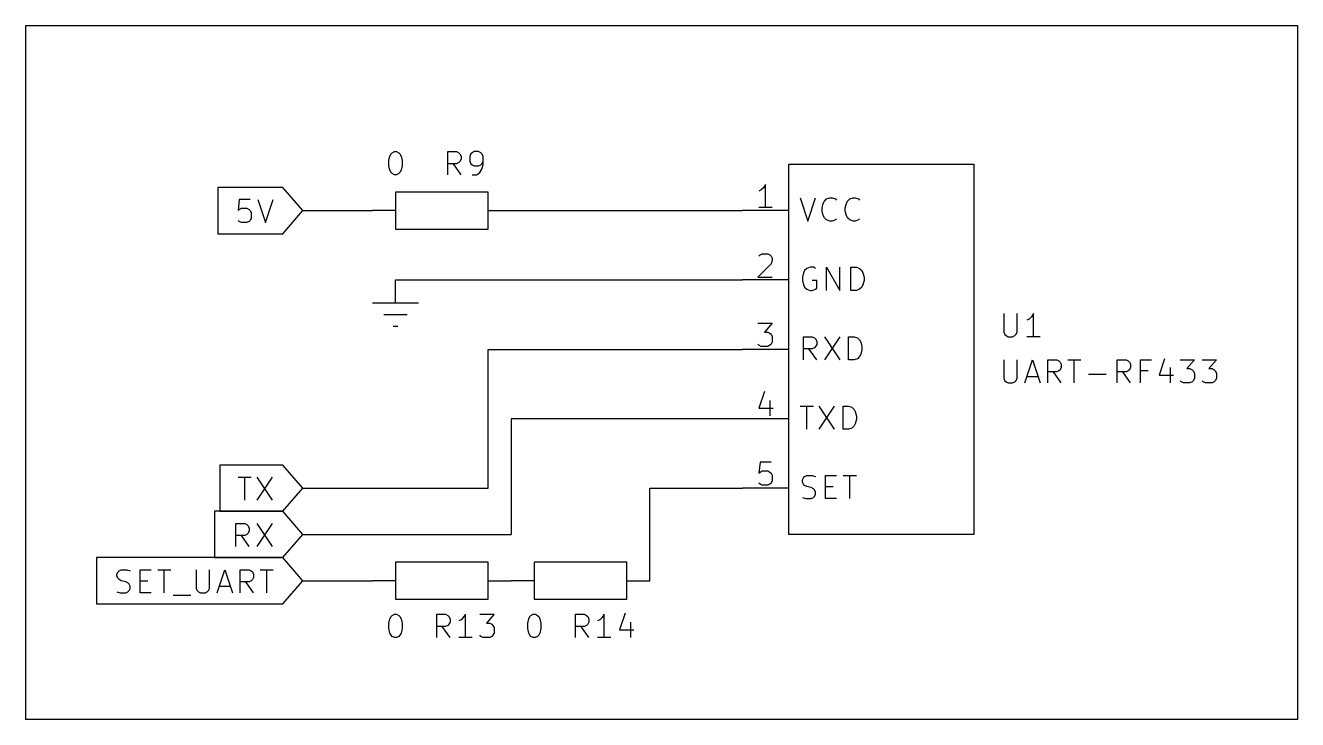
# Model space of a CAD drawing. Extents: x -4.8 to 16.7, y -9.4 to 5.7.
# Drawn here: x -4.72 to 1.46, y 2.32 to 5.7 of the extents above; entities that cross this region are included whole.
import ezdxf

# ---------------------------------------------------------------- set-up
doc = ezdxf.new("R2010")
doc.units = 0
doc.header["$MEASUREMENT"] = 0
for name, color, linetype in [('BLUE3', 171, 'CONTINUOUS'), ('CYAN2', 4, 'CONTINUOUS'), ('RED2', 1, 'CONTINUOUS'), ('RED3', 11, 'CONTINUOUS')]:
    doc.layers.add(name, color=color, linetype=linetype)
doc.layers.add('GREEN3', color=91, linetype='CONTINUOUS', lineweight=30)

msp = doc.modelspace()

# ---------------------------------------------------------------- linework, layer by layer
at = {"layer": 'BLUE3'}
for p, q in [((-4.7227, 5.6953), (-4.7227, 2.3203)), ((-4.7227, 5.6953), (1.4648, 5.6953)), ((1.4648, 5.6953), (1.4648, 2.3203)), ((1.4648, 2.3203), (-4.7227, 2.3203))]:
    msp.add_line(p, q, dxfattribs=at)
at = {"layer": 'CYAN2', "linetype": 'Continuous'}
for p, q in [((-2.9441, 5.0712), (-2.9387, 5.0766)), ((-2.9387, 5.0766), (-2.928, 5.082)), ((-2.928, 5.082), (-2.9173, 5.082)), ((-2.9173, 5.082), (-2.9066, 5.0766)), ((-2.9066, 5.0766), (-2.9012, 5.0712)), ((-2.6682, 4.9695), (-2.6682, 5.082)), ((-2.6682, 5.082), (-2.6253, 5.082)), ((-2.6253, 5.082), (-2.6146, 5.0766)), ((-2.6146, 5.0766), (-2.6093, 5.0712)), ((-2.5503, 5.0766), (-2.5557, 5.0712)), ((-2.5396, 5.082), (-2.5503, 5.0766)), ((-2.5182, 5.082), (-2.5396, 5.082)), ((-2.5075, 5.0766), (-2.5182, 5.082)), ((-2.5021, 5.0712), (-2.5075, 5.0766)), ((-2.9548, 5.0391), (-2.9495, 5.0605)), ((-2.9548, 5.0123), (-2.9548, 5.0391)), ((-2.9495, 4.9909), (-2.9548, 5.0123)), ((-2.9495, 5.0605), (-2.9441, 5.0712)), ((-2.9012, 5.0712), (-2.8959, 5.0605)), ((-2.8959, 5.0605), (-2.8905, 5.0391)), ((-2.8905, 5.0123), (-2.8959, 4.9909)), ((-2.8905, 5.0391), (-2.8905, 5.0123)), ((-2.6253, 5.023), (-2.6682, 5.023)), ((-2.6039, 4.9695), (-2.6414, 5.023)), ((-2.6146, 5.0284), (-2.6253, 5.023)), ((-2.6093, 5.0337), (-2.6146, 5.0284)), ((-2.6093, 5.0712), (-2.6039, 5.0605)), ((-2.6039, 5.0445), (-2.6093, 5.0337)), ((-2.6039, 5.0605), (-2.6039, 5.0445)), ((-2.5557, 5.0712), (-2.5611, 5.0605)), ((-2.5611, 5.0605), (-2.5611, 5.0337)), ((-2.5611, 5.0337), (-2.5557, 5.023)), ((-2.5557, 5.023), (-2.5503, 5.0177)), ((-2.5503, 5.0177), (-2.5396, 5.0123)), ((-2.5396, 5.0123), (-2.5182, 5.0123)), ((-2.5182, 5.0123), (-2.5075, 5.0177)), ((-2.5075, 5.0177), (-2.5021, 5.023)), ((-2.4968, 5.0605), (-2.5021, 5.0712)), ((-2.5021, 5.023), (-2.4968, 5.0337)), ((-2.5021, 4.9962), (-2.4968, 5.0177)), ((-2.4968, 5.0177), (-2.4968, 5.0605)), ((-2.9441, 4.9802), (-2.9495, 4.9909)), ((-2.9387, 4.9748), (-2.9441, 4.9802)), ((-2.928, 4.9695), (-2.9387, 4.9748)), ((-2.9173, 4.9695), (-2.928, 4.9695)), ((-2.9066, 4.9748), (-2.9173, 4.9695)), ((-2.9012, 4.9802), (-2.9066, 4.9748)), ((-2.8959, 4.9909), (-2.9012, 4.9802)), ((-2.5503, 4.9695), (-2.5289, 4.9695)), ((-2.5289, 4.9695), (-2.5182, 4.9748)), ((-2.5182, 4.9748), (-2.5128, 4.9802)), ((-2.5128, 4.9802), (-2.5021, 4.9962)), ((-0.9544, 4.857), (-0.9169, 4.7445)), ((-0.9169, 4.7445), (-0.8795, 4.857)), ((-0.8473, 4.8087), (-0.8419, 4.8302)), ((-0.8419, 4.8302), (-0.8366, 4.8409)), ((-0.8366, 4.8409), (-0.8259, 4.8516)), ((-0.8259, 4.8516), (-0.8098, 4.857)), ((-0.8098, 4.857), (-0.7991, 4.857)), ((-0.7991, 4.857), (-0.783, 4.8516)), ((-0.783, 4.8516), (-0.7777, 4.8462)), ((-0.7348, 4.8087), (-0.7294, 4.8302)), ((-0.7294, 4.8302), (-0.7241, 4.8409)), ((-0.7241, 4.8409), (-0.7134, 4.8516)), ((-0.7134, 4.8516), (-0.6973, 4.857)), ((-0.6973, 4.857), (-0.6866, 4.857)), ((-0.6866, 4.857), (-0.6705, 4.8516)), ((-0.6705, 4.8516), (-0.6652, 4.8462)), ((-0.8473, 4.7927), (-0.8473, 4.8087)), ((-0.8419, 4.7712), (-0.8473, 4.7927)), ((-0.8366, 4.7605), (-0.8419, 4.7712)), ((-0.7348, 4.7927), (-0.7348, 4.8087)), ((-0.7294, 4.7712), (-0.7348, 4.7927)), ((-0.7241, 4.7605), (-0.7294, 4.7712)), ((-0.8259, 4.7498), (-0.8366, 4.7605)), ((-0.8098, 4.7445), (-0.8259, 4.7498)), ((-0.7991, 4.7445), (-0.8098, 4.7445)), ((-0.783, 4.7498), (-0.7991, 4.7445)), ((-0.7777, 4.7552), (-0.783, 4.7498)), ((-0.7134, 4.7498), (-0.7241, 4.7605)), ((-0.6973, 4.7445), (-0.7134, 4.7498)), ((-0.6866, 4.7445), (-0.6973, 4.7445)), ((-0.6705, 4.7498), (-0.6866, 4.7445)), ((-0.6652, 4.7552), (-0.6705, 4.7498)), ((-0.9062, 4.5195), (-0.9223, 4.5141)), ((-0.8902, 4.5195), (-0.9062, 4.5195)), ((-0.8795, 4.5141), (-0.8902, 4.5195)), ((-0.8259, 4.407), (-0.8259, 4.5195)), ((-0.8259, 4.5195), (-0.7616, 4.407)), ((-0.7616, 4.407), (-0.7616, 4.5195)), ((-0.708, 4.407), (-0.708, 4.5195)), ((-0.708, 4.5195), (-0.6812, 4.5195)), ((-0.6812, 4.5195), (-0.6652, 4.5141)), ((-0.9384, 4.4927), (-0.9437, 4.4712)), ((-0.9437, 4.4712), (-0.9437, 4.4552)), ((-0.9437, 4.4552), (-0.9384, 4.4337)), ((-0.933, 4.5034), (-0.9384, 4.4927)), ((-0.9223, 4.5141), (-0.933, 4.5034)), ((-0.8741, 4.4552), (-0.8955, 4.4552)), ((-0.8741, 4.4177), (-0.8741, 4.4552)), ((-0.6652, 4.5141), (-0.6545, 4.5034)), ((-0.6545, 4.5034), (-0.6491, 4.4927)), ((-0.6491, 4.4927), (-0.6437, 4.4712)), ((-0.6437, 4.4552), (-0.6491, 4.4337)), ((-0.6437, 4.4712), (-0.6437, 4.4552)), ((-0.9384, 4.4337), (-0.933, 4.423)), ((-0.933, 4.423), (-0.9223, 4.4123)), ((-0.9223, 4.4123), (-0.9062, 4.407)), ((-0.9062, 4.407), (-0.8955, 4.407)), ((-0.8955, 4.407), (-0.8795, 4.4123)), ((-0.8795, 4.4123), (-0.8741, 4.4177)), ((-0.6812, 4.407), (-0.708, 4.407)), ((-0.6652, 4.4123), (-0.6812, 4.407)), ((-0.6545, 4.423), (-0.6652, 4.4123)), ((-0.6491, 4.4337), (-0.6545, 4.423)), ((0.0362, 4.2945), (0.0362, 4.2034)), ((0.1004, 4.2034), (0.1004, 4.2945)), ((0.1701, 4.2784), (0.1594, 4.2677)), ((0.1808, 4.2945), (0.1701, 4.2784)), ((0.1808, 4.182), (0.1808, 4.2945)), ((0.1594, 4.2677), (0.1487, 4.2623)), ((-0.9384, 4.0695), (-0.9384, 4.182)), ((-0.9384, 4.182), (-0.8955, 4.182)), ((-0.8955, 4.182), (-0.8848, 4.1766)), ((-0.8848, 4.1766), (-0.8795, 4.1712)), ((-0.8795, 4.1712), (-0.8741, 4.1605)), ((-0.8741, 4.1605), (-0.8741, 4.1445)), ((-0.8366, 4.182), (-0.7616, 4.0695)), ((-0.7616, 4.182), (-0.8366, 4.0695)), ((-0.7187, 4.0695), (-0.7187, 4.182)), ((-0.7187, 4.182), (-0.6919, 4.182)), ((-0.6919, 4.182), (-0.6759, 4.1766)), ((-0.6759, 4.1766), (-0.6652, 4.1659)), ((-0.6652, 4.1659), (-0.6598, 4.1552)), ((-0.6598, 4.1552), (-0.6545, 4.1337)), ((0.0362, 4.2034), (0.0415, 4.1927)), ((0.0415, 4.1927), (0.0469, 4.1873)), ((0.0469, 4.1873), (0.0576, 4.182)), ((0.0576, 4.182), (0.079, 4.182)), ((0.079, 4.182), (0.0897, 4.1873)), ((0.0897, 4.1873), (0.0951, 4.1927)), ((0.0951, 4.1927), (0.1004, 4.2034)), ((0.2129, 4.182), (0.1487, 4.182)), ((-0.8955, 4.123), (-0.9384, 4.123)), ((-0.8741, 4.0695), (-0.9116, 4.123)), ((-0.8848, 4.1284), (-0.8955, 4.123)), ((-0.8795, 4.1337), (-0.8848, 4.1284)), ((-0.8741, 4.1445), (-0.8795, 4.1337)), ((-0.6652, 4.0855), (-0.6759, 4.0748)), ((-0.6598, 4.0962), (-0.6652, 4.0855)), ((-0.6545, 4.1177), (-0.6598, 4.0962)), ((-0.6545, 4.1337), (-0.6545, 4.1177)), ((-0.6919, 4.0695), (-0.7187, 4.0695)), ((-0.6759, 4.0748), (-0.6919, 4.0695)), ((0.0362, 4.0695), (0.0362, 3.9784)), ((0.1004, 3.9784), (0.1004, 4.0695)), ((0.138, 3.957), (0.1754, 4.0695)), ((0.1754, 4.0695), (0.2129, 3.957)), ((0.2505, 3.957), (0.2505, 4.0695)), ((0.2505, 4.0695), (0.2933, 4.0695)), ((0.2933, 4.0695), (0.304, 4.0641)), ((0.304, 4.0641), (0.3094, 4.0588)), ((0.3094, 4.0588), (0.3147, 4.0481)), ((0.3147, 4.032), (0.3094, 4.0213)), ((0.3147, 4.0481), (0.3147, 4.032)), ((0.3469, 4.0695), (0.4112, 4.0695)), ((0.379, 3.957), (0.379, 4.0695)), ((0.588, 3.957), (0.588, 4.0695)), ((0.588, 4.0695), (0.6308, 4.0695)), ((0.6308, 4.0695), (0.6415, 4.0641)), ((0.6415, 4.0641), (0.6469, 4.0588)), ((0.6469, 4.0588), (0.6522, 4.0481)), ((0.6522, 4.032), (0.6469, 4.0213)), ((0.6522, 4.0481), (0.6522, 4.032)), ((0.7005, 3.957), (0.7005, 4.0695)), ((0.7005, 4.0695), (0.754, 4.0695)), ((0.8183, 4.0748), (0.7915, 3.9945)), ((0.8451, 4.032), (0.8451, 3.957)), ((0.8933, 4.0695), (0.9629, 4.0695)), ((0.9629, 4.0695), (0.9255, 4.0266)), ((0.9255, 4.0266), (0.9415, 4.0266)), ((0.9415, 4.0266), (0.9522, 4.0213)), ((1.0004, 4.0695), (1.0701, 4.0695)), ((1.0701, 4.0695), (1.0326, 4.0266)), ((1.0326, 4.0266), (1.0487, 4.0266)), ((1.0487, 4.0266), (1.0594, 4.0213)), ((0.0362, 3.9784), (0.0415, 3.9677)), ((0.0415, 3.9677), (0.0469, 3.9623)), ((0.0469, 3.9623), (0.0576, 3.957)), ((0.079, 3.957), (0.0897, 3.9623)), ((0.0897, 3.9623), (0.0951, 3.9677)), ((0.0951, 3.9677), (0.1004, 3.9784)), ((0.1487, 3.9891), (0.2022, 3.9891)), ((0.2933, 4.0105), (0.2505, 4.0105)), ((0.3147, 3.957), (0.2772, 4.0105)), ((0.304, 4.0159), (0.2933, 4.0105)), ((0.3094, 4.0213), (0.304, 4.0159)), ((0.4487, 3.9998), (0.5344, 3.9998)), ((0.6308, 4.0105), (0.588, 4.0105)), ((0.6522, 3.957), (0.6147, 4.0105)), ((0.6415, 4.0159), (0.6308, 4.0105)), ((0.6469, 4.0213), (0.6415, 4.0159)), ((0.7379, 4.0159), (0.7005, 4.0159)), ((0.7915, 3.9945), (0.8612, 3.9945)), ((0.8987, 3.9623), (0.8933, 3.9677)), ((0.9094, 3.957), (0.8987, 3.9623)), ((0.9522, 3.9623), (0.9415, 3.957)), ((0.9522, 4.0213), (0.9576, 4.0159)), ((0.9576, 3.9677), (0.9522, 3.9623)), ((0.9576, 4.0159), (0.9629, 4.0052)), ((0.9629, 3.9784), (0.9576, 3.9677)), ((0.9629, 4.0052), (0.9629, 3.9784)), ((1.0058, 3.9623), (1.0004, 3.9677)), ((1.0165, 3.957), (1.0058, 3.9623)), ((1.0594, 3.9623), (1.0487, 3.957)), ((1.0594, 4.0213), (1.0647, 4.0159)), ((1.0647, 3.9677), (1.0594, 3.9623)), ((1.0647, 4.0159), (1.0701, 4.0052)), ((1.0701, 3.9784), (1.0647, 3.9677)), ((1.0701, 4.0052), (1.0701, 3.9784)), ((0.0576, 3.957), (0.079, 3.957)), ((0.9415, 3.957), (0.9094, 3.957)), ((1.0487, 3.957), (1.0165, 3.957)), ((-0.9544, 3.8445), (-0.8902, 3.8445)), ((-0.9223, 3.732), (-0.9223, 3.8445)), ((-0.8634, 3.8445), (-0.7884, 3.732)), ((-0.7884, 3.8445), (-0.8634, 3.732)), ((-0.7455, 3.732), (-0.7455, 3.8445)), ((-0.7455, 3.8445), (-0.7187, 3.8445)), ((-0.7187, 3.8445), (-0.7026, 3.8391)), ((-0.7026, 3.8391), (-0.6919, 3.8284)), ((-0.6919, 3.8284), (-0.6866, 3.8177)), ((-0.6866, 3.8177), (-0.6812, 3.7962)), ((-0.6812, 3.7802), (-0.6866, 3.7587)), ((-0.6812, 3.7962), (-0.6812, 3.7802)), ((-0.7187, 3.732), (-0.7455, 3.732)), ((-0.7026, 3.7373), (-0.7187, 3.732)), ((-0.6919, 3.748), (-0.7026, 3.7373)), ((-0.6866, 3.7587), (-0.6919, 3.748)), ((-0.9437, 3.4855), (-0.9384, 3.4962)), ((-0.9437, 3.4748), (-0.9437, 3.4855)), ((-0.9384, 3.4641), (-0.9437, 3.4748)), ((-0.9384, 3.4962), (-0.933, 3.5016)), ((-0.933, 3.5016), (-0.9223, 3.507)), ((-0.9223, 3.507), (-0.8955, 3.507)), ((-0.8955, 3.507), (-0.8795, 3.5016)), ((-0.8312, 3.3945), (-0.8312, 3.507)), ((-0.8312, 3.507), (-0.7777, 3.507)), ((-0.7455, 3.507), (-0.6812, 3.507)), ((-0.7134, 3.3945), (-0.7134, 3.507)), ((-0.933, 3.4587), (-0.9384, 3.4641)), ((-0.9223, 3.4534), (-0.933, 3.4587)), ((-0.9009, 3.448), (-0.9223, 3.4534)), ((-0.8902, 3.4427), (-0.9009, 3.448)), ((-0.8848, 3.4373), (-0.8902, 3.4427)), ((-0.8902, 3.3998), (-0.8848, 3.4052)), ((-0.8795, 3.4266), (-0.8848, 3.4373)), ((-0.8848, 3.4052), (-0.8795, 3.4159)), ((-0.8795, 3.4159), (-0.8795, 3.4266)), ((-0.8312, 3.4534), (-0.7937, 3.4534)), ((-0.9437, 3.3998), (-0.9276, 3.3945)), ((-0.9276, 3.3945), (-0.9009, 3.3945)), ((-0.9009, 3.3945), (-0.8902, 3.3998)), ((-0.7777, 3.3945), (-0.8312, 3.3945)), ((-2.9548, 2.7891), (-2.9495, 2.8105)), ((-2.9548, 2.7891), (-2.9495, 2.8105)), ((-2.9548, 2.7623), (-2.9548, 2.7891)), ((-2.9548, 2.7623), (-2.9548, 2.7891)), ((-2.9495, 2.8105), (-2.9441, 2.8212)), ((-2.9495, 2.8105), (-2.9441, 2.8212)), ((-2.9441, 2.8212), (-2.9387, 2.8266)), ((-2.9441, 2.8212), (-2.9387, 2.8266)), ((-2.9387, 2.8266), (-2.928, 2.832)), ((-2.9387, 2.8266), (-2.928, 2.832)), ((-2.928, 2.832), (-2.9173, 2.832)), ((-2.928, 2.832), (-2.9173, 2.832)), ((-2.9173, 2.832), (-2.9066, 2.8266)), ((-2.9173, 2.832), (-2.9066, 2.8266)), ((-2.9066, 2.8266), (-2.9012, 2.8212)), ((-2.9066, 2.8266), (-2.9012, 2.8212)), ((-2.9012, 2.8212), (-2.8959, 2.8105)), ((-2.9012, 2.8212), (-2.8959, 2.8105)), ((-2.8959, 2.8105), (-2.8905, 2.7891)), ((-2.8959, 2.8105), (-2.8905, 2.7891)), ((-2.8905, 2.7891), (-2.8905, 2.7623)), ((-2.8905, 2.7891), (-2.8905, 2.7623)), ((-2.7218, 2.7195), (-2.7218, 2.832)), ((-2.7218, 2.832), (-2.6789, 2.832)), ((-2.7218, 2.7195), (-2.7218, 2.832)), ((-2.7218, 2.832), (-2.6789, 2.832)), ((-2.6789, 2.832), (-2.6682, 2.8266)), ((-2.6789, 2.832), (-2.6682, 2.8266)), ((-2.6682, 2.8266), (-2.6628, 2.8212)), ((-2.6682, 2.8266), (-2.6628, 2.8212)), ((-2.6628, 2.8212), (-2.6575, 2.8105)), ((-2.6628, 2.8212), (-2.6575, 2.8105)), ((-2.6575, 2.7945), (-2.6628, 2.7837)), ((-2.6575, 2.7945), (-2.6628, 2.7837)), ((-2.6575, 2.8105), (-2.6575, 2.7945)), ((-2.6575, 2.8105), (-2.6575, 2.7945)), ((-2.6039, 2.8052), (-2.6146, 2.7998)), ((-2.6039, 2.8052), (-2.6146, 2.7998)), ((-2.5932, 2.8159), (-2.6039, 2.8052)), ((-2.5932, 2.8159), (-2.6039, 2.8052)), ((-2.5825, 2.832), (-2.5932, 2.8159)), ((-2.5825, 2.832), (-2.5932, 2.8159)), ((-2.5825, 2.7195), (-2.5825, 2.832)), ((-2.5825, 2.7195), (-2.5825, 2.832)), ((-2.5128, 2.832), (-2.4432, 2.832)), ((-2.5128, 2.832), (-2.4432, 2.832)), ((-2.4432, 2.832), (-2.4807, 2.7891)), ((-2.4432, 2.832), (-2.4807, 2.7891)), ((-2.4807, 2.7891), (-2.4646, 2.7891)), ((-2.4807, 2.7891), (-2.4646, 2.7891)), ((-2.4646, 2.7891), (-2.4539, 2.7837)), ((-2.4646, 2.7891), (-2.4539, 2.7837)), ((-2.2798, 2.7891), (-2.2745, 2.8105)), ((-2.2798, 2.7891), (-2.2745, 2.8105)), ((-2.2798, 2.7623), (-2.2798, 2.7891)), ((-2.2798, 2.7623), (-2.2798, 2.7891)), ((-2.2745, 2.8105), (-2.2691, 2.8212)), ((-2.2745, 2.8105), (-2.2691, 2.8212)), ((-2.2691, 2.8212), (-2.2637, 2.8266)), ((-2.2691, 2.8212), (-2.2637, 2.8266)), ((-2.2637, 2.8266), (-2.253, 2.832)), ((-2.2637, 2.8266), (-2.253, 2.832)), ((-2.253, 2.832), (-2.2423, 2.832)), ((-2.253, 2.832), (-2.2423, 2.832)), ((-2.2423, 2.832), (-2.2316, 2.8266)), ((-2.2423, 2.832), (-2.2316, 2.8266)), ((-2.2316, 2.8266), (-2.2262, 2.8212)), ((-2.2316, 2.8266), (-2.2262, 2.8212)), ((-2.2262, 2.8212), (-2.2209, 2.8105)), ((-2.2262, 2.8212), (-2.2209, 2.8105)), ((-2.2209, 2.8105), (-2.2155, 2.7891)), ((-2.2209, 2.8105), (-2.2155, 2.7891)), ((-2.2155, 2.7891), (-2.2155, 2.7623)), ((-2.2155, 2.7891), (-2.2155, 2.7623)), ((-2.0468, 2.7195), (-2.0468, 2.832)), ((-2.0468, 2.832), (-2.0039, 2.832)), ((-2.0468, 2.7195), (-2.0468, 2.832)), ((-2.0468, 2.832), (-2.0039, 2.832)), ((-2.0039, 2.832), (-1.9932, 2.8266)), ((-2.0039, 2.832), (-1.9932, 2.8266)), ((-1.9932, 2.8266), (-1.9878, 2.8212)), ((-1.9932, 2.8266), (-1.9878, 2.8212)), ((-1.9878, 2.8212), (-1.9825, 2.8105)), ((-1.9878, 2.8212), (-1.9825, 2.8105)), ((-1.9825, 2.7945), (-1.9878, 2.7837)), ((-1.9825, 2.7945), (-1.9878, 2.7837)), ((-1.9825, 2.8105), (-1.9825, 2.7945)), ((-1.9825, 2.8105), (-1.9825, 2.7945)), ((-1.9289, 2.8052), (-1.9396, 2.7998)), ((-1.9289, 2.8052), (-1.9396, 2.7998)), ((-1.9182, 2.8159), (-1.9289, 2.8052)), ((-1.9182, 2.8159), (-1.9289, 2.8052)), ((-1.9075, 2.832), (-1.9182, 2.8159)), ((-1.9075, 2.832), (-1.9182, 2.8159)), ((-1.9075, 2.7195), (-1.9075, 2.832)), ((-1.9075, 2.7195), (-1.9075, 2.832)), ((-1.8057, 2.8373), (-1.8325, 2.757)), ((-1.8057, 2.8373), (-1.8325, 2.757)), ((-1.7789, 2.7945), (-1.7789, 2.7195)), ((-1.7789, 2.7945), (-1.7789, 2.7195)), ((-2.9495, 2.7409), (-2.9548, 2.7623)), ((-2.9495, 2.7409), (-2.9548, 2.7623)), ((-2.9441, 2.7302), (-2.9495, 2.7409)), ((-2.9441, 2.7302), (-2.9495, 2.7409)), ((-2.9387, 2.7248), (-2.9441, 2.7302)), ((-2.9387, 2.7248), (-2.9441, 2.7302)), ((-2.928, 2.7195), (-2.9387, 2.7248)), ((-2.928, 2.7195), (-2.9387, 2.7248)), ((-2.9066, 2.7248), (-2.9173, 2.7195)), ((-2.9066, 2.7248), (-2.9173, 2.7195)), ((-2.9012, 2.7302), (-2.9066, 2.7248)), ((-2.9012, 2.7302), (-2.9066, 2.7248)), ((-2.8959, 2.7409), (-2.9012, 2.7302)), ((-2.8959, 2.7409), (-2.9012, 2.7302)), ((-2.8905, 2.7623), (-2.8959, 2.7409)), ((-2.8905, 2.7623), (-2.8959, 2.7409)), ((-2.6789, 2.773), (-2.7218, 2.773)), ((-2.6789, 2.773), (-2.7218, 2.773)), ((-2.6575, 2.7195), (-2.695, 2.773)), ((-2.6575, 2.7195), (-2.695, 2.773)), ((-2.6682, 2.7784), (-2.6789, 2.773)), ((-2.6682, 2.7784), (-2.6789, 2.773)), ((-2.6628, 2.7837), (-2.6682, 2.7784)), ((-2.6628, 2.7837), (-2.6682, 2.7784)), ((-2.5075, 2.7248), (-2.5128, 2.7302)), ((-2.5075, 2.7248), (-2.5128, 2.7302)), ((-2.4968, 2.7195), (-2.5075, 2.7248)), ((-2.4968, 2.7195), (-2.5075, 2.7248)), ((-2.4539, 2.7248), (-2.4646, 2.7195)), ((-2.4539, 2.7248), (-2.4646, 2.7195)), ((-2.4539, 2.7837), (-2.4486, 2.7784)), ((-2.4539, 2.7837), (-2.4486, 2.7784)), ((-2.4486, 2.7302), (-2.4539, 2.7248)), ((-2.4486, 2.7302), (-2.4539, 2.7248)), ((-2.4486, 2.7784), (-2.4432, 2.7677)), ((-2.4486, 2.7784), (-2.4432, 2.7677)), ((-2.4432, 2.7409), (-2.4486, 2.7302)), ((-2.4432, 2.7409), (-2.4486, 2.7302)), ((-2.4432, 2.7677), (-2.4432, 2.7409)), ((-2.4432, 2.7677), (-2.4432, 2.7409)), ((-2.2745, 2.7409), (-2.2798, 2.7623)), ((-2.2745, 2.7409), (-2.2798, 2.7623)), ((-2.2691, 2.7302), (-2.2745, 2.7409)), ((-2.2691, 2.7302), (-2.2745, 2.7409)), ((-2.2637, 2.7248), (-2.2691, 2.7302)), ((-2.2637, 2.7248), (-2.2691, 2.7302)), ((-2.253, 2.7195), (-2.2637, 2.7248)), ((-2.253, 2.7195), (-2.2637, 2.7248)), ((-2.2316, 2.7248), (-2.2423, 2.7195)), ((-2.2316, 2.7248), (-2.2423, 2.7195)), ((-2.2262, 2.7302), (-2.2316, 2.7248)), ((-2.2262, 2.7302), (-2.2316, 2.7248)), ((-2.2209, 2.7409), (-2.2262, 2.7302)), ((-2.2209, 2.7409), (-2.2262, 2.7302)), ((-2.2155, 2.7623), (-2.2209, 2.7409)), ((-2.2155, 2.7623), (-2.2209, 2.7409)), ((-2.0039, 2.773), (-2.0468, 2.773)), ((-2.0039, 2.773), (-2.0468, 2.773)), ((-1.9825, 2.7195), (-2.02, 2.773)), ((-1.9825, 2.7195), (-2.02, 2.773)), ((-1.9932, 2.7784), (-2.0039, 2.773)), ((-1.9932, 2.7784), (-2.0039, 2.773)), ((-1.9878, 2.7837), (-1.9932, 2.7784)), ((-1.9878, 2.7837), (-1.9932, 2.7784)), ((-1.8325, 2.757), (-1.7628, 2.757)), ((-1.8325, 2.757), (-1.7628, 2.757)), ((-2.9173, 2.7195), (-2.928, 2.7195)), ((-2.9173, 2.7195), (-2.928, 2.7195)), ((-2.5503, 2.7195), (-2.6146, 2.7195)), ((-2.5503, 2.7195), (-2.6146, 2.7195)), ((-2.4646, 2.7195), (-2.4968, 2.7195)), ((-2.4646, 2.7195), (-2.4968, 2.7195)), ((-2.2423, 2.7195), (-2.253, 2.7195)), ((-2.2423, 2.7195), (-2.253, 2.7195)), ((-1.8753, 2.7195), (-1.9396, 2.7195)), ((-1.8753, 2.7195), (-1.9396, 2.7195))]:
    msp.add_line(p, q, dxfattribs=at)
at = {"layer": 'GREEN3', "linetype": 'Continuous'}
for p, q in [((-3.3727, 4.7953), (-3.0352, 4.7953)), ((-2.3602, 4.7953), (-1.2352, 4.7953)), ((-2.9227, 4.4578), (-1.2352, 4.4578)), ((-2.4727, 4.1203), (-1.2352, 4.1203)), ((-2.4727, 3.4453), (-2.4727, 4.1203)), ((-1.2352, 3.7828), (-2.3602, 3.7828)), ((-2.3602, 3.7828), (-2.3602, 3.2203)), ((-3.3727, 3.4453), (-2.4727, 3.4453)), ((-1.6852, 3.4453), (-1.2352, 3.4453)), ((-1.6852, 2.9953), (-1.6852, 3.4453)), ((-3.3727, 3.2203), (-2.3602, 3.2203)), ((-3.3727, 2.9953), (-3.0352, 2.9953))]:
    msp.add_line(p, q, dxfattribs=at)
at = {"layer": 'RED2', "linetype": 'Continuous'}
for p, q in [((-1.0102, 3.2203), (-1.0102, 5.0203)), ((-1.0102, 5.0203), (-0.1102, 5.0203)), ((-0.1102, 5.0203), (-0.1102, 3.2203)), ((-3.4711, 4.9079), (-3.7872, 4.9079)), ((-3.7872, 4.9079), (-3.7872, 4.7953)), ((-3.3727, 4.7953), (-3.4711, 4.9079)), ((-3.683, 4.8489), (-3.6884, 4.7953)), ((-3.6295, 4.8489), (-3.683, 4.8489)), ((-3.592, 4.8489), (-3.5545, 4.7364)), ((-3.5545, 4.7364), (-3.517, 4.8489)), ((-2.4727, 4.8853), (-2.9227, 4.8853)), ((-2.9227, 4.8853), (-2.9227, 4.7053)), ((-2.4727, 4.7053), (-2.4727, 4.8853)), ((-3.7872, 4.7953), (-3.7872, 4.6828)), ((-3.6884, 4.7953), (-3.683, 4.8007)), ((-3.683, 4.8007), (-3.6723, 4.8061)), ((-3.6723, 4.8061), (-3.6455, 4.8061)), ((-3.6455, 4.8061), (-3.6348, 4.8007)), ((-3.6348, 4.8007), (-3.6295, 4.7953)), ((-3.6295, 4.7953), (-3.6241, 4.7846)), ((-3.6241, 4.7846), (-3.6241, 4.7578)), ((-3.4711, 4.6828), (-3.3727, 4.7953)), ((-2.9227, 4.7953), (-3.0352, 4.7953)), ((-2.4727, 4.7953), (-2.3602, 4.7953)), ((-1.0102, 4.7953), (-1.2352, 4.7953)), ((-3.683, 4.7418), (-3.6884, 4.7471)), ((-3.6723, 4.7364), (-3.683, 4.7418)), ((-3.6455, 4.7364), (-3.6723, 4.7364)), ((-3.6348, 4.7418), (-3.6455, 4.7364)), ((-3.6295, 4.7471), (-3.6348, 4.7418)), ((-3.6241, 4.7578), (-3.6295, 4.7471)), ((-2.9227, 4.7053), (-2.4727, 4.7053)), ((-3.7872, 4.6828), (-3.4711, 4.6828)), ((-2.9227, 4.3453), (-2.9227, 4.4578)), ((-1.0102, 4.4578), (-1.2352, 4.4578)), ((-2.8102, 4.3453), (-3.0352, 4.3453)), ((-2.9789, 4.2891), (-2.8664, 4.2891)), ((-2.9339, 4.2328), (-2.9114, 4.2328)), ((-1.0102, 4.1203), (-1.2352, 4.1203)), ((-1.0102, 3.7828), (-1.2352, 3.7828)), ((-3.4711, 3.5579), (-3.7765, 3.5579)), ((-3.7765, 3.5579), (-3.7765, 3.4453)), ((-3.3727, 3.4453), (-3.4711, 3.5579)), ((-3.6884, 3.4989), (-3.6241, 3.4989)), ((-3.6563, 3.3864), (-3.6563, 3.4989)), ((-3.5973, 3.4989), (-3.5223, 3.3864)), ((-3.5223, 3.4989), (-3.5973, 3.3864)), ((-3.7765, 3.4453), (-3.7765, 3.3328)), ((-3.4711, 3.3328), (-3.3727, 3.4453)), ((-1.0102, 3.4453), (-1.2352, 3.4453)), ((-3.4711, 3.3329), (-3.8033, 3.3329)), ((-3.8033, 3.3329), (-3.8033, 3.2203)), ((-3.7765, 3.3328), (-3.4711, 3.3328)), ((-3.3727, 3.2203), (-3.4711, 3.3329)), ((-3.8033, 3.2203), (-3.8033, 3.1078)), ((-3.6991, 3.1614), (-3.6991, 3.2739)), ((-3.6991, 3.2739), (-3.6563, 3.2739)), ((-3.6563, 3.2739), (-3.6455, 3.2686)), ((-3.6455, 3.2203), (-3.6563, 3.215)), ((-3.6455, 3.2686), (-3.6402, 3.2632)), ((-3.6402, 3.2257), (-3.6455, 3.2203)), ((-3.6402, 3.2632), (-3.6348, 3.2525)), ((-3.6348, 3.2364), (-3.6402, 3.2257)), ((-3.6348, 3.2525), (-3.6348, 3.2364)), ((-3.5973, 3.2739), (-3.5223, 3.1614)), ((-3.5223, 3.2739), (-3.5973, 3.1614)), ((-3.4711, 3.1078), (-3.3727, 3.2203)), ((-0.1102, 3.2203), (-1.0102, 3.2203)), ((-3.6563, 3.215), (-3.6991, 3.215)), ((-3.6348, 3.1614), (-3.6723, 3.215)), ((-3.4711, 3.1079), (-4.3765, 3.1079)), ((-4.3765, 3.1079), (-4.3765, 2.9953)), ((-3.8033, 3.1078), (-3.4711, 3.1078)), ((-3.3727, 2.9953), (-3.4711, 3.1079)), ((-4.2777, 3.0275), (-4.2723, 3.0382)), ((-4.2723, 3.0382), (-4.267, 3.0436)), ((-4.267, 3.0436), (-4.2563, 3.0489)), ((-4.2563, 3.0489), (-4.2295, 3.0489)), ((-4.2295, 3.0489), (-4.2134, 3.0436)), ((-4.1652, 2.9364), (-4.1652, 3.0489)), ((-4.1652, 3.0489), (-4.1116, 3.0489)), ((-4.0795, 3.0489), (-4.0152, 3.0489)), ((-4.0473, 2.9364), (-4.0473, 3.0489)), ((-3.892, 3.0489), (-3.892, 2.9578)), ((-3.8277, 2.9578), (-3.8277, 3.0489)), ((-3.7902, 2.9364), (-3.7527, 3.0489)), ((-3.7527, 3.0489), (-3.7152, 2.9364)), ((-3.6777, 2.9364), (-3.6777, 3.0489)), ((-3.6777, 3.0489), (-3.6348, 3.0489)), ((-3.6348, 3.0489), (-3.6241, 3.0436)), ((-3.6241, 3.0436), (-3.6188, 3.0382)), ((-3.6188, 3.0382), (-3.6134, 3.0275)), ((-3.5813, 3.0489), (-3.517, 3.0489)), ((-3.5491, 2.9364), (-3.5491, 3.0489)), ((-2.4727, 3.0853), (-2.9227, 3.0853)), ((-2.9227, 3.0853), (-2.9227, 2.9053)), ((-2.4727, 2.9053), (-2.4727, 3.0853)), ((-1.7977, 3.0853), (-2.2477, 3.0853)), ((-2.2477, 3.0853), (-2.2477, 2.9053)), ((-1.7977, 2.9053), (-1.7977, 3.0853)), ((-4.3765, 2.9953), (-4.3765, 2.8828)), ((-4.2777, 3.0168), (-4.2777, 3.0275)), ((-4.2723, 3.0061), (-4.2777, 3.0168)), ((-4.267, 3.0007), (-4.2723, 3.0061)), ((-4.2563, 2.9953), (-4.267, 3.0007)), ((-4.2348, 2.99), (-4.2563, 2.9953)), ((-4.2241, 2.9846), (-4.2348, 2.99)), ((-4.2188, 2.9793), (-4.2241, 2.9846)), ((-4.2134, 2.9685), (-4.2188, 2.9793)), ((-4.1652, 2.9953), (-4.1277, 2.9953)), ((-3.6348, 2.99), (-3.6777, 2.99)), ((-3.6134, 2.9364), (-3.6509, 2.99)), ((-3.6241, 2.9953), (-3.6348, 2.99)), ((-3.6188, 3.0007), (-3.6241, 2.9953)), ((-3.6134, 3.0114), (-3.6188, 3.0007)), ((-3.6134, 3.0275), (-3.6134, 3.0114)), ((-3.4711, 2.8828), (-3.3727, 2.9953)), ((-2.9227, 2.9953), (-3.0352, 2.9953)), ((-2.9227, 2.9953), (-3.0352, 2.9953)), ((-2.4727, 2.9953), (-2.3602, 2.9953)), ((-2.4727, 2.9953), (-2.3602, 2.9953)), ((-2.2477, 2.9953), (-2.3602, 2.9953)), ((-2.2477, 2.9953), (-2.3602, 2.9953)), ((-1.7977, 2.9953), (-1.6852, 2.9953)), ((-1.7977, 2.9953), (-1.6852, 2.9953)), ((-4.2777, 2.9418), (-4.2616, 2.9364)), ((-4.2616, 2.9364), (-4.2348, 2.9364)), ((-4.2348, 2.9364), (-4.2241, 2.9418)), ((-4.2241, 2.9418), (-4.2188, 2.9471)), ((-4.2188, 2.9471), (-4.2134, 2.9578)), ((-4.2134, 2.9578), (-4.2134, 2.9685)), ((-4.1116, 2.9364), (-4.1652, 2.9364)), ((-4.0045, 2.9257), (-3.9188, 2.9257)), ((-3.892, 2.9578), (-3.8866, 2.9471)), ((-3.8866, 2.9471), (-3.8813, 2.9418)), ((-3.8813, 2.9418), (-3.8705, 2.9364)), ((-3.8705, 2.9364), (-3.8491, 2.9364)), ((-3.8491, 2.9364), (-3.8384, 2.9418)), ((-3.8384, 2.9418), (-3.833, 2.9471)), ((-3.833, 2.9471), (-3.8277, 2.9578)), ((-3.7795, 2.9685), (-3.7259, 2.9685)), ((-4.3765, 2.8828), (-3.4711, 2.8828)), ((-2.9227, 2.9053), (-2.4727, 2.9053)), ((-2.2477, 2.9053), (-1.7977, 2.9053))]:
    msp.add_line(p, q, dxfattribs=at)
at = {"layer": 'RED3', "linetype": 'Continuous'}
for p, q in [((-1.1441, 4.8954), (-1.1548, 4.8901)), ((-1.1334, 4.9061), (-1.1441, 4.8954)), ((-1.1227, 4.9222), (-1.1334, 4.9061)), ((-1.1227, 4.8097), (-1.1227, 4.9222)), ((-1.0905, 4.8097), (-1.1548, 4.8097)), ((-1.1548, 4.574), (-1.1495, 4.5793)), ((-1.1495, 4.5793), (-1.1387, 4.5847)), ((-1.1387, 4.5847), (-1.1119, 4.5847)), ((-1.1119, 4.5847), (-1.1012, 4.5793)), ((-1.1012, 4.5793), (-1.0959, 4.574)), ((-1.0959, 4.5365), (-1.1602, 4.4722)), ((-1.0959, 4.574), (-1.0905, 4.5633)), ((-1.0905, 4.5526), (-1.0959, 4.5365)), ((-1.0905, 4.5633), (-1.0905, 4.5526)), ((-1.1602, 4.4722), (-1.0905, 4.4722)), ((-1.1602, 4.2472), (-1.0905, 4.2472)), ((-1.0905, 4.2472), (-1.128, 4.2043)), ((-1.128, 4.2043), (-1.1119, 4.2043)), ((-1.1119, 4.2043), (-1.1012, 4.199)), ((-1.1012, 4.199), (-1.0959, 4.1936)), ((-1.0959, 4.1936), (-1.0905, 4.1829)), ((-1.0905, 4.1561), (-1.0959, 4.1454)), ((-1.0905, 4.1829), (-1.0905, 4.1561)), ((-1.1548, 4.1401), (-1.1602, 4.1454)), ((-1.1441, 4.1347), (-1.1548, 4.1401)), ((-1.1119, 4.1347), (-1.1441, 4.1347)), ((-1.1012, 4.1401), (-1.1119, 4.1347)), ((-1.0959, 4.1454), (-1.1012, 4.1401)), ((-1.128, 3.9151), (-1.1548, 3.8347)), ((-1.1012, 3.8722), (-1.1012, 3.7972)), ((-1.1548, 3.8347), (-1.0851, 3.8347)), ((-1.1495, 3.5722), (-1.1548, 3.5186)), ((-1.0959, 3.5722), (-1.1495, 3.5722)), ((-1.1495, 3.524), (-1.1387, 3.5293)), ((-1.1387, 3.5293), (-1.1119, 3.5293)), ((-1.1119, 3.5293), (-1.1012, 3.524)), ((-1.1548, 3.5186), (-1.1495, 3.524)), ((-1.1495, 3.4651), (-1.1548, 3.4704)), ((-1.1387, 3.4597), (-1.1495, 3.4651)), ((-1.1012, 3.4651), (-1.1119, 3.4597)), ((-1.1012, 3.524), (-1.0959, 3.5186)), ((-1.0959, 3.4704), (-1.1012, 3.4651)), ((-1.0959, 3.5186), (-1.0905, 3.5079)), ((-1.0905, 3.4811), (-1.0959, 3.4704)), ((-1.0905, 3.5079), (-1.0905, 3.4811)), ((-1.1119, 3.4597), (-1.1387, 3.4597))]:
    msp.add_line(p, q, dxfattribs=at)

doc.saveas('drawing.dxf')
